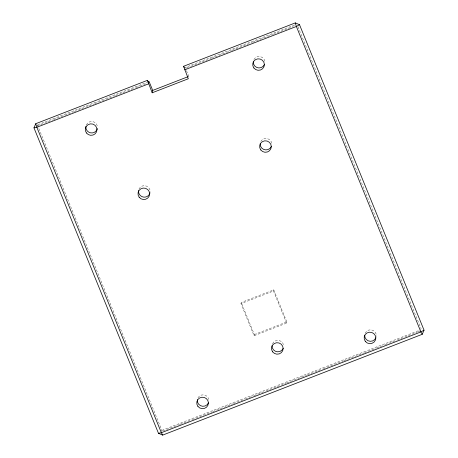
<?xml version="1.0" encoding="UTF-8"?>
<svg xmlns="http://www.w3.org/2000/svg" width="458" height="458" viewBox="0 0 458 458"><rect width="100%" height="100%" fill="white"/><g stroke="black" fill="none" stroke-linecap="round" stroke-linejoin="round"><path stroke-width="0.34" stroke-dasharray="2.29 1.72" d="M148.403 81.764L37.367 124.891L37.104 126.076L53.059 119.882M184.935 68.66L185.198 67.475L294.906 24.864M161.622 431.533L161.886 430.348L37.367 124.891M240.971 303.654L241.234 302.469L273.752 289.84L286.834 321.928L286.571 323.119L254.053 335.748L240.971 303.654L273.489 291.025L273.752 289.84M254.053 335.748L254.316 334.558L241.234 302.469M53.729 119.618L73.675 111.872M74.339 111.615L94.285 103.869M94.949 103.611L114.895 95.865M115.565 95.608L126.866 91.216M127.53 90.959L135.511 87.856M136.175 87.598L146.148 83.728M186.269 68.145L190.253 66.593M190.923 66.336L210.869 58.59M211.533 58.332L231.479 50.586M232.143 50.328L252.089 42.577M252.753 42.319L272.705 34.573M273.369 34.316L293.315 26.57M254.316 334.558L286.834 321.928M161.886 430.348L420.753 329.806M162.951 431.018L179.588 424.555M180.252 424.297L191.564 419.906M192.234 419.642L212.197 411.891M212.861 411.633L232.824 403.882M233.488 403.618L244.807 399.227M245.471 398.97L253.457 395.867M254.121 395.609L265.434 391.212M266.098 390.955L286.061 383.203M286.731 382.945L306.694 375.188M307.358 374.93L322.667 368.988M323.331 368.73L343.294 360.973M343.958 360.715L363.921 352.963M364.591 352.706L375.904 348.309M376.568 348.051L384.554 344.948M385.218 344.691L396.531 340.3M397.195 340.042L417.164 332.285M417.828 332.027L419.826 331.254M297.981 26.741L421.148 328.884M186.498 70.658L188.833 76.389M273.489 291.025L286.571 323.119M253.921 59.443A5.845 5.742 12.5 0 1 264.873 61.538M260.831 141.425A5.845 5.742 12.5 0 1 271.789 143.52M138.974 189.12A5.845 5.742 12.5 0 1 150.184 191.765M86.299 124.908A5.845 5.742 12.5 0 1 97.468 126.551M197.948 397.825A5.845 5.742 12.5 0 1 208.819 399.428M272.47 343.781A5.845 5.742 12.5 0 1 283.639 345.424M365.135 333.258A5.845 5.742 12.5 0 1 376.293 336.401"/><path stroke-width="0.69" d="M152.176 92.797L152.703 90.421L149.068 81.507L148.804 82.692L147.465 80.316L35.764 123.7L33.966 127.851L158.479 433.297L162.699 435.1L422.236 334.3L424.034 330.161L299.515 24.703L295.296 22.9L183.595 66.284L188.307 78.765L152.176 92.797L147.465 80.316M299.515 24.703L296.378 26.467L184.671 69.851M424.034 330.161L420.891 331.924L161.359 432.724L158.479 433.297M148.541 83.883L36.84 127.267L33.966 127.851M152.703 90.421L188.175 76.641M422.236 334.3L420.891 331.924L296.378 26.467L295.296 22.9M183.595 66.284L184.265 67.475M162.699 435.1L161.359 432.724L36.84 127.267L35.764 123.7M264.449 64.481A5.845 5.742 12.5 0 1 253.24 61.83M271.359 146.463A5.845 5.742 12.5 0 1 260.155 143.812M150.041 192.755A5.845 5.742 12.5 0 1 143.28 197.054A5.845 5.742 12.5 0 1 138.568 190.562M97.359 128.543A5.845 5.742 12.5 0 1 90.598 132.843A5.845 5.742 12.5 0 1 85.886 126.351M208.476 402.863A5.845 5.742 12.5 0 1 197.324 399.72M283.216 348.366A5.845 5.742 12.5 0 1 272.012 345.721M375.881 337.844A5.845 5.742 12.5 0 1 364.671 335.199M86.47 132.997A5.845 5.742 12.5 0 0 96.518 131.875A5.845 5.742 12.5 0 0 90.438 123.866A5.845 5.742 12.5 0 0 86.47 132.997M139.152 197.203A5.845 5.742 12.5 0 0 149.194 196.081A5.845 5.742 12.5 0 0 143.119 188.078A5.845 5.742 12.5 0 0 139.152 197.203M260.791 149.961A5.845 5.742 12.5 0 0 270.833 148.839A5.845 5.742 12.5 0 0 264.758 140.835A5.845 5.742 12.5 0 0 260.791 149.961M253.875 67.979A5.845 5.742 12.5 0 0 263.917 66.857A5.845 5.742 12.5 0 0 257.843 58.853A5.845 5.742 12.5 0 0 253.875 67.979M197.908 406.366A5.845 5.742 12.5 0 0 207.949 405.238A5.845 5.742 12.5 0 0 201.875 397.235A5.845 5.742 12.5 0 0 197.908 406.366M272.647 351.864A5.845 5.742 12.5 0 0 282.689 350.742A5.845 5.742 12.5 0 0 276.615 342.739A5.845 5.742 12.5 0 0 272.647 351.864M365.307 341.347A5.845 5.742 12.5 0 0 375.354 340.225A5.845 5.742 12.5 0 0 369.274 332.216A5.845 5.742 12.5 0 0 365.307 341.347"/></g></svg>
